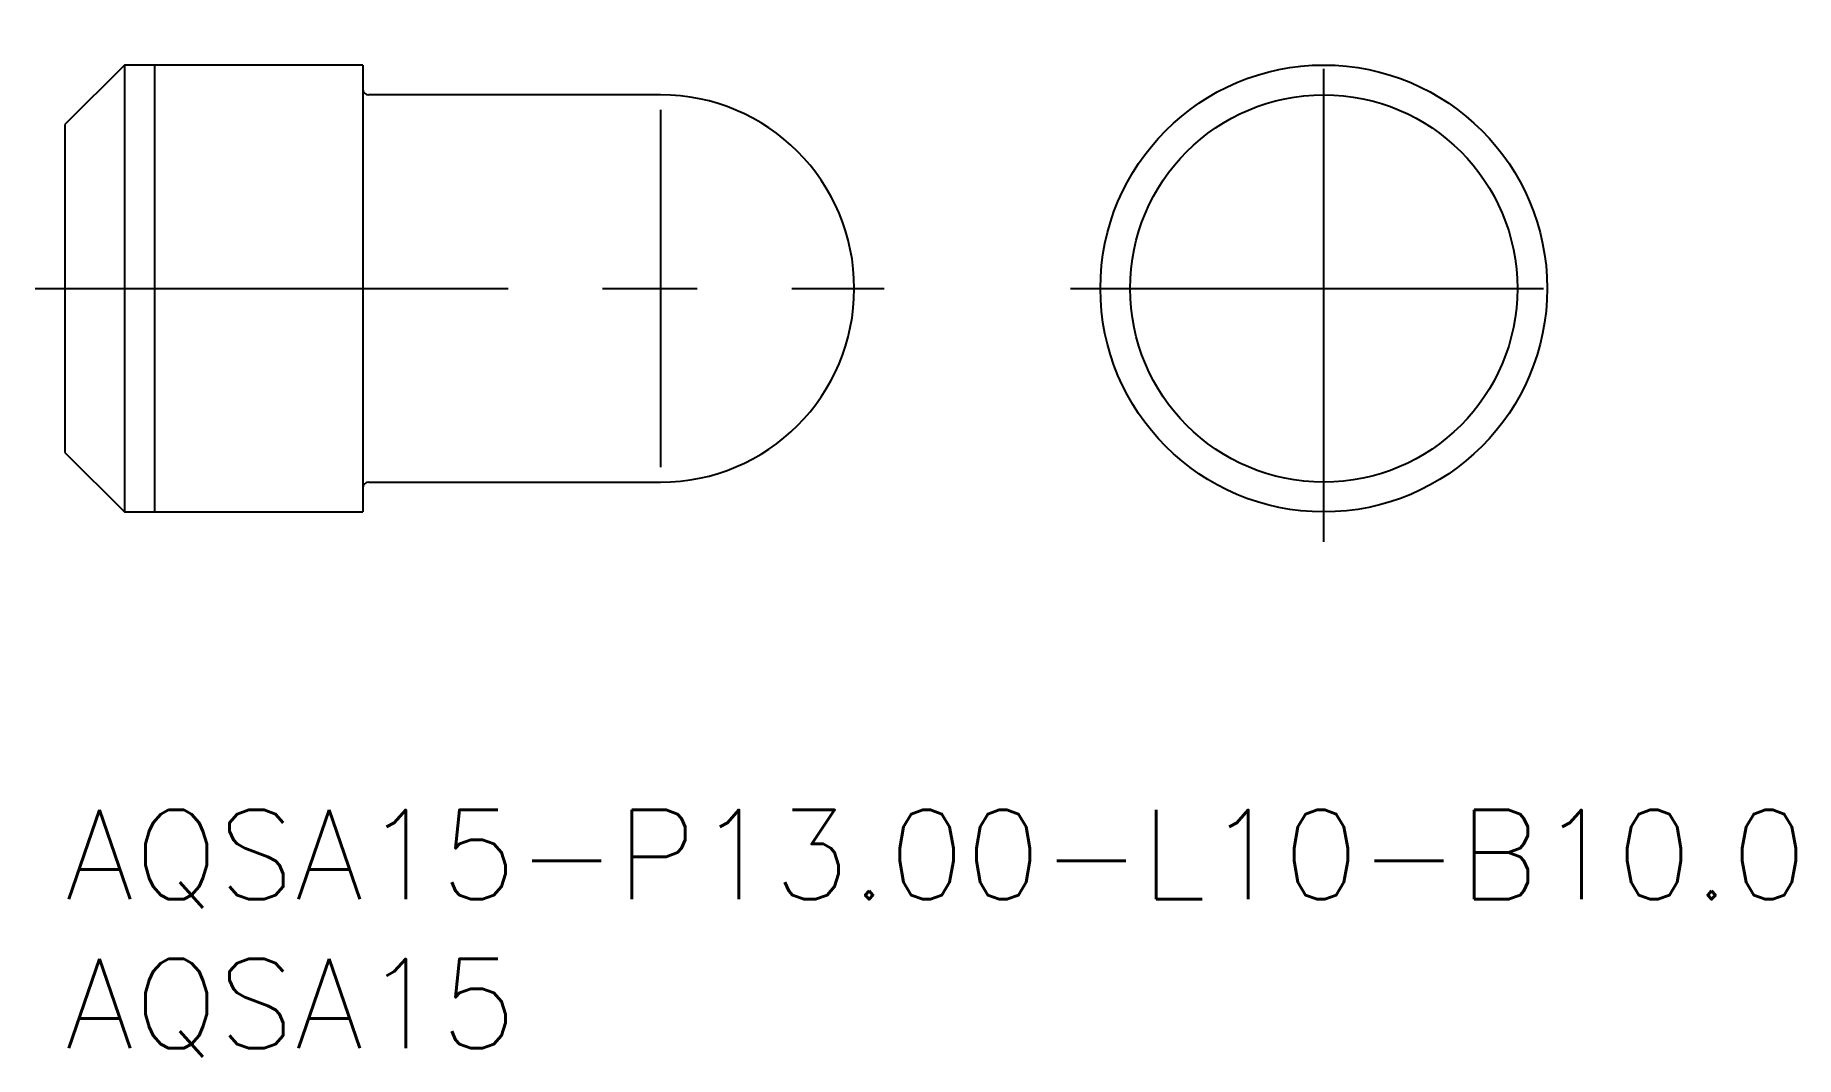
# Model space of a CAD drawing. Extents: x -1 to 58.1, y -8.3 to 26.
import ezdxf

# ---------------------------------------------------------------- set-up
doc = ezdxf.new("R2010")
doc.units = 0
doc.header["$LTSCALE"] = 0.5
doc.linetypes.add('CENTER', pattern=[50.8, 31.75, -6.35, 6.35, -6.35])
for name, color, linetype in [('MSM_CENTER', 1, 'CENTER'), ('MSM_CONTINUOUS', 7, 'CONTINUOUS'), ('MSM_NARROW', 5, 'CONTINUOUS'), ('MSM_PART_NUMBER', 7, 'CONTINUOUS')]:
    doc.layers.add(name, color=color, linetype=linetype)
doc.styles.get("Standard").update_dxf_attribs({"font": 'txt.shx', "height": 1, "bigfont": 'bigfont.shx'})

# ---------------------------------------------------------------- blocks, each defined once
blk = doc.blocks.new('*U13')
at = {"layer": 'MSM_PART_NUMBER'}
blk.add_text('AQSA15-P13.00-L10-B10.0', height=3, dxfattribs=at).set_placement((0, -3))
blk = doc.blocks.new('*U14')
at = {"layer": 'MSM_PART_NUMBER'}
blk.add_text('AQSA15', height=3, dxfattribs=at).set_placement((0, -8))

msp = doc.modelspace()

# ---------------------------------------------------------------- linework, layer by layer
at = {"layer": 'MSM_CENTER'}
for p, q in [((42.266, 9), (42.266, 26)), ((-1, 17.5), (27.5, 17.5)), ((33.766, 17.5), (50.766, 17.5))]:
    msp.add_line(p, q, dxfattribs=at)
at = {"layer": 'MSM_CONTINUOUS'}
for p, q in [((2, 25), (0, 23)), ((10, 25), (2, 25)), ((2, 25), (2, 10)), ((10, 25), (10, 10)), ((20, 24), (10.2, 24)), ((0, 23), (0, 12)), ((0, 12), (2, 10)), ((10.2, 11), (20, 11)), ((2, 10), (10, 10))]:
    msp.add_line(p, q, dxfattribs=at)
for radius in [7.5, 6.5]:
    msp.add_circle((42.266, 17.5), radius, dxfattribs=at)
for centre, radius, start, end in [((10.2, 24.2), 0.2, 180, 270), ((20, 17.5), 6.5, 270, 90), ((10.2, 10.8), 0.2, 90, 180)]:
    msp.add_arc(centre, radius, start, end, dxfattribs=at)
at = {"layer": 'MSM_NARROW'}
for p, q in [((3, 25), (3, 10)), ((20, 23.5), (20, 11.5))]:
    msp.add_line(p, q, dxfattribs=at)

# ---------------------------------------------------------------- block references
at = {"layer": 'MSM_CONTINUOUS'}
for name in ['*U13', '*U14']:
    msp.add_blockref(name, (0, 0), dxfattribs=at)

doc.saveas('drawing.dxf')
